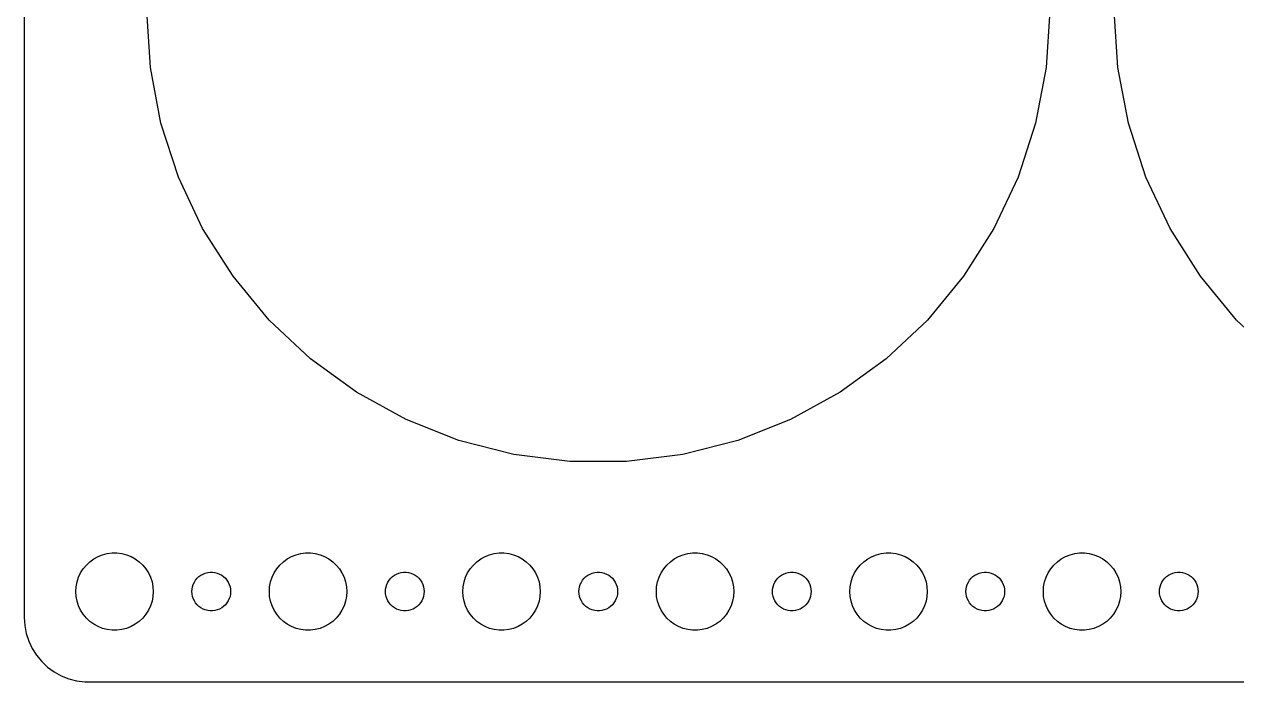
# Model space of a CAD drawing. Header units: metres. Extents: x -194 to 194, y 62 to 280.
# Drawn here: x -194.5 to -100.5, y 62 to 113 of the extents above; entities that cross this region are included whole.
import ezdxf

# ---------------------------------------------------------------- set-up
doc = ezdxf.new("R2010")
doc.units = ezdxf.units.M

msp = doc.modelspace()

# ---------------------------------------------------------------- linework, layer by layer
for p, q in [((-194.5, 161), (-194.5, 67)), ((-184.724, 109.613), (-185, 114)), ((-115, 114), (-115.276, 109.613)), ((-109.724, 109.613), (-110, 114)), ((-183.9, 105.296), (-184.724, 109.613)), ((-115.276, 109.613), (-116.1, 105.296)), ((-108.9, 105.296), (-109.724, 109.613)), ((-182.542, 101.116), (-183.9, 105.296)), ((-116.1, 105.296), (-117.458, 101.116)), ((-107.542, 101.116), (-108.9, 105.296)), ((-180.671, 97.1386), (-182.542, 101.116)), ((-117.458, 101.116), (-119.329, 97.1386)), ((-105.671, 97.1386), (-107.542, 101.116)), ((-178.316, 93.4275), (-180.671, 97.1386)), ((-119.329, 97.1386), (-121.684, 93.4275)), ((-103.316, 93.4275), (-105.671, 97.1386)), ((-175.514, 90.0409), (-178.316, 93.4275)), ((-121.684, 93.4275), (-124.486, 90.0409)), ((-100.514, 90.0409), (-103.316, 93.4275)), ((-172.31, 87.032), (-175.514, 90.0409)), ((-124.486, 90.0409), (-127.69, 87.032)), ((-97.3098, 87.032), (-100.514, 90.0409)), ((-168.754, 84.4485), (-172.31, 87.032)), ((-127.69, 87.032), (-131.246, 84.4485)), ((-164.902, 82.3311), (-168.754, 84.4485)), ((-131.246, 84.4485), (-135.098, 82.3311)), ((-160.816, 80.713), (-164.902, 82.3311)), ((-135.098, 82.3311), (-139.184, 80.713)), ((-156.558, 79.6199), (-160.816, 80.713)), ((-139.184, 80.713), (-143.442, 79.6199)), ((-152.198, 79.0691), (-156.558, 79.6199)), ((-147.802, 79.0691), (-152.198, 79.0691)), ((-143.442, 79.6199), (-147.802, 79.0691)), ((-189.412, 71.3115), (-189.107, 71.533)), ((-189.107, 71.533), (-188.777, 71.7145)), ((-188.777, 71.7145), (-188.427, 71.8532)), ((-188.427, 71.8532), (-188.062, 71.9469)), ((-188.062, 71.9469), (-187.688, 71.9941)), ((-187.688, 71.9941), (-187.312, 71.9941)), ((-187.312, 71.9941), (-186.938, 71.9469)), ((-186.938, 71.9469), (-186.573, 71.8532)), ((-186.573, 71.8532), (-186.223, 71.7145)), ((-186.223, 71.7145), (-185.893, 71.533)), ((-185.893, 71.533), (-185.588, 71.3115)), ((-174.412, 71.3115), (-174.107, 71.533)), ((-174.107, 71.533), (-173.777, 71.7145)), ((-173.777, 71.7145), (-173.427, 71.8532)), ((-173.427, 71.8532), (-173.062, 71.9469)), ((-173.062, 71.9469), (-172.688, 71.9941)), ((-172.688, 71.9941), (-172.312, 71.9941)), ((-172.312, 71.9941), (-171.938, 71.9469)), ((-171.938, 71.9469), (-171.573, 71.8532)), ((-171.573, 71.8532), (-171.223, 71.7145)), ((-171.223, 71.7145), (-170.893, 71.533)), ((-170.893, 71.533), (-170.588, 71.3115)), ((-159.412, 71.3115), (-159.107, 71.533)), ((-159.107, 71.533), (-158.777, 71.7145)), ((-158.777, 71.7145), (-158.427, 71.8532)), ((-158.427, 71.8532), (-158.062, 71.9469)), ((-158.062, 71.9469), (-157.688, 71.9941)), ((-157.688, 71.9941), (-157.312, 71.9941)), ((-157.312, 71.9941), (-156.938, 71.9469)), ((-156.938, 71.9469), (-156.573, 71.8532)), ((-156.573, 71.8532), (-156.223, 71.7145)), ((-156.223, 71.7145), (-155.893, 71.533)), ((-155.893, 71.533), (-155.588, 71.3115)), ((-144.412, 71.3115), (-144.107, 71.533)), ((-144.107, 71.533), (-143.777, 71.7145)), ((-143.777, 71.7145), (-143.427, 71.8532)), ((-143.427, 71.8532), (-143.062, 71.9469)), ((-143.062, 71.9469), (-142.688, 71.9941)), ((-142.688, 71.9941), (-142.312, 71.9941)), ((-142.312, 71.9941), (-141.938, 71.9469)), ((-141.938, 71.9469), (-141.573, 71.8532)), ((-141.573, 71.8532), (-141.223, 71.7145)), ((-141.223, 71.7145), (-140.893, 71.533)), ((-140.893, 71.533), (-140.588, 71.3115)), ((-129.412, 71.3115), (-129.107, 71.533)), ((-129.107, 71.533), (-128.777, 71.7145)), ((-128.777, 71.7145), (-128.427, 71.8532)), ((-128.427, 71.8532), (-128.062, 71.9469)), ((-128.062, 71.9469), (-127.688, 71.9941)), ((-127.688, 71.9941), (-127.312, 71.9941)), ((-127.312, 71.9941), (-126.938, 71.9469)), ((-126.938, 71.9469), (-126.573, 71.8532)), ((-126.573, 71.8532), (-126.223, 71.7145)), ((-126.223, 71.7145), (-125.893, 71.533)), ((-125.893, 71.533), (-125.588, 71.3115)), ((-114.412, 71.3115), (-114.107, 71.533)), ((-114.107, 71.533), (-113.777, 71.7145)), ((-113.777, 71.7145), (-113.427, 71.8532)), ((-113.427, 71.8532), (-113.062, 71.9469)), ((-113.062, 71.9469), (-112.688, 71.9941)), ((-112.688, 71.9941), (-112.312, 71.9941)), ((-112.312, 71.9941), (-111.938, 71.9469)), ((-111.938, 71.9469), (-111.573, 71.8532)), ((-111.573, 71.8532), (-111.223, 71.7145)), ((-111.223, 71.7145), (-110.893, 71.533)), ((-110.893, 71.533), (-110.588, 71.3115)), ((-190.129, 70.4453), (-189.927, 70.7634)), ((-189.927, 70.7634), (-189.687, 71.0536)), ((-189.687, 71.0536), (-189.412, 71.3115)), ((-185.588, 71.3115), (-185.313, 71.0536)), ((-185.313, 71.0536), (-185.073, 70.7634)), ((-185.073, 70.7634), (-184.871, 70.4453)), ((-180.281, 70.4734), (-180.094, 70.497)), ((-180.094, 70.497), (-179.906, 70.497)), ((-179.906, 70.497), (-179.719, 70.4734)), ((-175.129, 70.4453), (-174.927, 70.7634)), ((-174.927, 70.7634), (-174.687, 71.0536)), ((-174.687, 71.0536), (-174.412, 71.3115)), ((-170.588, 71.3115), (-170.313, 71.0536)), ((-170.313, 71.0536), (-170.073, 70.7634)), ((-170.073, 70.7634), (-169.871, 70.4453)), ((-165.281, 70.4734), (-165.094, 70.497)), ((-165.094, 70.497), (-164.906, 70.497)), ((-164.906, 70.497), (-164.719, 70.4734)), ((-160.129, 70.4453), (-159.927, 70.7634)), ((-159.927, 70.7634), (-159.687, 71.0536)), ((-159.687, 71.0536), (-159.412, 71.3115)), ((-155.588, 71.3115), (-155.313, 71.0536)), ((-155.313, 71.0536), (-155.073, 70.7634)), ((-155.073, 70.7634), (-154.871, 70.4453)), ((-150.281, 70.4734), (-150.094, 70.497)), ((-150.094, 70.497), (-149.906, 70.497)), ((-149.906, 70.497), (-149.719, 70.4734)), ((-145.129, 70.4453), (-144.927, 70.7634)), ((-144.927, 70.7634), (-144.687, 71.0536)), ((-144.687, 71.0536), (-144.412, 71.3115)), ((-140.588, 71.3115), (-140.313, 71.0536)), ((-140.313, 71.0536), (-140.073, 70.7634)), ((-140.073, 70.7634), (-139.871, 70.4453)), ((-135.281, 70.4734), (-135.094, 70.497)), ((-135.094, 70.497), (-134.906, 70.497)), ((-134.906, 70.497), (-134.719, 70.4734)), ((-130.129, 70.4453), (-129.927, 70.7634)), ((-129.927, 70.7634), (-129.687, 71.0536)), ((-129.687, 71.0536), (-129.412, 71.3115)), ((-125.588, 71.3115), (-125.313, 71.0536)), ((-125.313, 71.0536), (-125.073, 70.7634)), ((-125.073, 70.7634), (-124.871, 70.4453)), ((-120.281, 70.4734), (-120.094, 70.497)), ((-120.094, 70.497), (-119.906, 70.497)), ((-119.906, 70.497), (-119.719, 70.4734)), ((-115.129, 70.4453), (-114.927, 70.7634)), ((-114.927, 70.7634), (-114.687, 71.0536)), ((-114.687, 71.0536), (-114.412, 71.3115)), ((-110.588, 71.3115), (-110.313, 71.0536)), ((-110.313, 71.0536), (-110.073, 70.7634)), ((-110.073, 70.7634), (-109.871, 70.4453)), ((-105.281, 70.4734), (-105.094, 70.497)), ((-105.094, 70.497), (-104.906, 70.497)), ((-104.906, 70.497), (-104.719, 70.4734)), ((-190.476, 69.376), (-190.406, 69.7461)), ((-190.406, 69.7461), (-190.289, 70.1044)), ((-190.289, 70.1044), (-190.129, 70.4453)), ((-184.871, 70.4453), (-184.711, 70.1044)), ((-184.711, 70.1044), (-184.594, 69.7461)), ((-184.594, 69.7461), (-184.524, 69.376)), ((-181.395, 69.5522), (-181.314, 69.7226)), ((-181.314, 69.7226), (-181.214, 69.8817)), ((-181.214, 69.8817), (-181.093, 70.0268)), ((-181.093, 70.0268), (-180.956, 70.1558)), ((-180.956, 70.1558), (-180.804, 70.2665)), ((-180.804, 70.2665), (-180.639, 70.3572)), ((-180.639, 70.3572), (-180.464, 70.4266)), ((-180.464, 70.4266), (-180.281, 70.4734)), ((-179.719, 70.4734), (-179.536, 70.4266)), ((-179.536, 70.4266), (-179.361, 70.3572)), ((-179.361, 70.3572), (-179.196, 70.2665)), ((-179.196, 70.2665), (-179.044, 70.1558)), ((-179.044, 70.1558), (-178.907, 70.0268)), ((-178.907, 70.0268), (-178.786, 69.8817)), ((-178.786, 69.8817), (-178.686, 69.7226)), ((-178.686, 69.7226), (-178.605, 69.5522)), ((-175.476, 69.376), (-175.406, 69.7461)), ((-175.406, 69.7461), (-175.289, 70.1044)), ((-175.289, 70.1044), (-175.129, 70.4453)), ((-169.871, 70.4453), (-169.711, 70.1044)), ((-169.711, 70.1044), (-169.594, 69.7461)), ((-169.594, 69.7461), (-169.524, 69.376)), ((-166.395, 69.5522), (-166.314, 69.7226)), ((-166.314, 69.7226), (-166.214, 69.8817)), ((-166.214, 69.8817), (-166.093, 70.0268)), ((-166.093, 70.0268), (-165.956, 70.1558)), ((-165.956, 70.1558), (-165.804, 70.2665)), ((-165.804, 70.2665), (-165.639, 70.3572)), ((-165.639, 70.3572), (-165.464, 70.4266)), ((-165.464, 70.4266), (-165.281, 70.4734)), ((-164.719, 70.4734), (-164.536, 70.4266)), ((-164.536, 70.4266), (-164.361, 70.3572)), ((-164.361, 70.3572), (-164.196, 70.2665)), ((-164.196, 70.2665), (-164.044, 70.1558)), ((-164.044, 70.1558), (-163.907, 70.0268)), ((-163.907, 70.0268), (-163.786, 69.8817)), ((-163.786, 69.8817), (-163.686, 69.7226)), ((-163.686, 69.7226), (-163.605, 69.5522)), ((-160.476, 69.376), (-160.406, 69.7461)), ((-160.406, 69.7461), (-160.289, 70.1044)), ((-160.289, 70.1044), (-160.129, 70.4453)), ((-154.871, 70.4453), (-154.711, 70.1044)), ((-154.711, 70.1044), (-154.594, 69.7461)), ((-154.594, 69.7461), (-154.524, 69.376)), ((-151.395, 69.5522), (-151.314, 69.7226)), ((-151.314, 69.7226), (-151.214, 69.8817)), ((-151.214, 69.8817), (-151.093, 70.0268)), ((-151.093, 70.0268), (-150.956, 70.1558)), ((-150.956, 70.1558), (-150.804, 70.2665)), ((-150.804, 70.2665), (-150.639, 70.3572)), ((-150.639, 70.3572), (-150.464, 70.4266)), ((-150.464, 70.4266), (-150.281, 70.4734)), ((-149.719, 70.4734), (-149.536, 70.4266)), ((-149.536, 70.4266), (-149.361, 70.3572)), ((-149.361, 70.3572), (-149.196, 70.2665)), ((-149.196, 70.2665), (-149.044, 70.1558)), ((-149.044, 70.1558), (-148.907, 70.0268)), ((-148.907, 70.0268), (-148.786, 69.8817)), ((-148.786, 69.8817), (-148.686, 69.7226)), ((-148.686, 69.7226), (-148.605, 69.5522)), ((-145.476, 69.376), (-145.406, 69.7461)), ((-145.406, 69.7461), (-145.289, 70.1044)), ((-145.289, 70.1044), (-145.129, 70.4453)), ((-139.871, 70.4453), (-139.711, 70.1044)), ((-139.711, 70.1044), (-139.594, 69.7461)), ((-139.594, 69.7461), (-139.524, 69.376)), ((-136.395, 69.5522), (-136.314, 69.7226)), ((-136.314, 69.7226), (-136.214, 69.8817)), ((-136.214, 69.8817), (-136.093, 70.0268)), ((-136.093, 70.0268), (-135.956, 70.1558)), ((-135.956, 70.1558), (-135.804, 70.2665)), ((-135.804, 70.2665), (-135.639, 70.3572)), ((-135.639, 70.3572), (-135.464, 70.4266)), ((-135.464, 70.4266), (-135.281, 70.4734)), ((-134.719, 70.4734), (-134.536, 70.4266)), ((-134.536, 70.4266), (-134.361, 70.3572)), ((-134.361, 70.3572), (-134.196, 70.2665)), ((-134.196, 70.2665), (-134.044, 70.1558)), ((-134.044, 70.1558), (-133.907, 70.0268)), ((-133.907, 70.0268), (-133.786, 69.8817)), ((-133.786, 69.8817), (-133.686, 69.7226)), ((-133.686, 69.7226), (-133.605, 69.5522)), ((-130.476, 69.376), (-130.406, 69.7461)), ((-130.406, 69.7461), (-130.289, 70.1044)), ((-130.289, 70.1044), (-130.129, 70.4453)), ((-124.871, 70.4453), (-124.711, 70.1044)), ((-124.711, 70.1044), (-124.594, 69.7461)), ((-124.594, 69.7461), (-124.524, 69.376)), ((-121.395, 69.5522), (-121.314, 69.7226)), ((-121.314, 69.7226), (-121.214, 69.8817)), ((-121.214, 69.8817), (-121.093, 70.0268)), ((-121.093, 70.0268), (-120.956, 70.1558)), ((-120.956, 70.1558), (-120.804, 70.2665)), ((-120.804, 70.2665), (-120.639, 70.3572)), ((-120.639, 70.3572), (-120.464, 70.4266)), ((-120.464, 70.4266), (-120.281, 70.4734)), ((-119.719, 70.4734), (-119.536, 70.4266)), ((-119.536, 70.4266), (-119.361, 70.3572)), ((-119.361, 70.3572), (-119.196, 70.2665)), ((-119.196, 70.2665), (-119.044, 70.1558)), ((-119.044, 70.1558), (-118.907, 70.0268)), ((-118.907, 70.0268), (-118.786, 69.8817)), ((-118.786, 69.8817), (-118.686, 69.7226)), ((-118.686, 69.7226), (-118.605, 69.5522)), ((-115.476, 69.376), (-115.406, 69.7461)), ((-115.406, 69.7461), (-115.289, 70.1044)), ((-115.289, 70.1044), (-115.129, 70.4453)), ((-109.871, 70.4453), (-109.711, 70.1044)), ((-109.711, 70.1044), (-109.594, 69.7461)), ((-109.594, 69.7461), (-109.524, 69.376)), ((-106.395, 69.5522), (-106.314, 69.7226)), ((-106.314, 69.7226), (-106.214, 69.8817)), ((-106.214, 69.8817), (-106.093, 70.0268)), ((-106.093, 70.0268), (-105.956, 70.1558)), ((-105.956, 70.1558), (-105.804, 70.2665)), ((-105.804, 70.2665), (-105.639, 70.3572)), ((-105.639, 70.3572), (-105.464, 70.4266)), ((-105.464, 70.4266), (-105.281, 70.4734)), ((-104.719, 70.4734), (-104.536, 70.4266)), ((-104.536, 70.4266), (-104.361, 70.3572)), ((-104.361, 70.3572), (-104.196, 70.2665)), ((-104.196, 70.2665), (-104.044, 70.1558)), ((-104.044, 70.1558), (-103.907, 70.0268)), ((-103.907, 70.0268), (-103.786, 69.8817)), ((-103.786, 69.8817), (-103.686, 69.7226)), ((-103.686, 69.7226), (-103.605, 69.5522)), ((-190.5, 69), (-190.476, 69.376)), ((-190.476, 68.624), (-190.5, 69)), ((-190.406, 68.2539), (-190.476, 68.624)), ((-184.524, 68.624), (-184.594, 68.2539)), ((-184.524, 69.376), (-184.5, 69)), ((-184.5, 69), (-184.524, 68.624)), ((-181.5, 69), (-181.488, 69.188)), ((-181.488, 68.812), (-181.5, 69)), ((-181.488, 69.188), (-181.453, 69.373)), ((-181.453, 68.627), (-181.488, 68.812)), ((-181.453, 69.373), (-181.395, 69.5522)), ((-181.395, 68.4478), (-181.453, 68.627)), ((-178.605, 69.5522), (-178.547, 69.373)), ((-178.547, 68.627), (-178.605, 68.4478)), ((-178.547, 69.373), (-178.512, 69.188)), ((-178.512, 68.812), (-178.547, 68.627)), ((-178.512, 69.188), (-178.5, 69)), ((-178.5, 69), (-178.512, 68.812)), ((-175.5, 69), (-175.476, 69.376)), ((-175.476, 68.624), (-175.5, 69)), ((-175.406, 68.2539), (-175.476, 68.624)), ((-169.524, 68.624), (-169.594, 68.2539)), ((-169.524, 69.376), (-169.5, 69)), ((-169.5, 69), (-169.524, 68.624)), ((-166.5, 69), (-166.488, 69.188)), ((-166.488, 68.812), (-166.5, 69)), ((-166.488, 69.188), (-166.453, 69.373)), ((-166.453, 68.627), (-166.488, 68.812)), ((-166.453, 69.373), (-166.395, 69.5522)), ((-166.395, 68.4478), (-166.453, 68.627)), ((-163.605, 69.5522), (-163.547, 69.373)), ((-163.547, 68.627), (-163.605, 68.4478)), ((-163.547, 69.373), (-163.512, 69.188)), ((-163.512, 68.812), (-163.547, 68.627)), ((-163.512, 69.188), (-163.5, 69)), ((-163.5, 69), (-163.512, 68.812)), ((-160.5, 69), (-160.476, 69.376)), ((-160.476, 68.624), (-160.5, 69)), ((-160.406, 68.2539), (-160.476, 68.624)), ((-154.524, 68.624), (-154.594, 68.2539)), ((-154.524, 69.376), (-154.5, 69)), ((-154.5, 69), (-154.524, 68.624)), ((-151.5, 69), (-151.488, 69.188)), ((-151.488, 68.812), (-151.5, 69)), ((-151.488, 69.188), (-151.453, 69.373)), ((-151.453, 68.627), (-151.488, 68.812)), ((-151.453, 69.373), (-151.395, 69.5522)), ((-151.395, 68.4478), (-151.453, 68.627)), ((-148.605, 69.5522), (-148.547, 69.373)), ((-148.547, 68.627), (-148.605, 68.4478)), ((-148.547, 69.373), (-148.512, 69.188)), ((-148.512, 68.812), (-148.547, 68.627)), ((-148.512, 69.188), (-148.5, 69)), ((-148.5, 69), (-148.512, 68.812)), ((-145.5, 69), (-145.476, 69.376)), ((-145.476, 68.624), (-145.5, 69)), ((-145.406, 68.2539), (-145.476, 68.624)), ((-139.524, 68.624), (-139.594, 68.2539)), ((-139.524, 69.376), (-139.5, 69)), ((-139.5, 69), (-139.524, 68.624)), ((-136.5, 69), (-136.488, 69.188)), ((-136.488, 68.812), (-136.5, 69)), ((-136.488, 69.188), (-136.453, 69.373)), ((-136.453, 68.627), (-136.488, 68.812)), ((-136.453, 69.373), (-136.395, 69.5522)), ((-136.395, 68.4478), (-136.453, 68.627)), ((-133.605, 69.5522), (-133.547, 69.373)), ((-133.547, 68.627), (-133.605, 68.4478)), ((-133.547, 69.373), (-133.512, 69.188)), ((-133.512, 68.812), (-133.547, 68.627)), ((-133.512, 69.188), (-133.5, 69)), ((-133.5, 69), (-133.512, 68.812)), ((-130.5, 69), (-130.476, 69.376)), ((-130.476, 68.624), (-130.5, 69)), ((-130.406, 68.2539), (-130.476, 68.624)), ((-124.524, 68.624), (-124.594, 68.2539)), ((-124.524, 69.376), (-124.5, 69)), ((-124.5, 69), (-124.524, 68.624)), ((-121.5, 69), (-121.488, 69.188)), ((-121.488, 68.812), (-121.5, 69)), ((-121.488, 69.188), (-121.453, 69.373)), ((-121.453, 68.627), (-121.488, 68.812)), ((-121.453, 69.373), (-121.395, 69.5522)), ((-121.395, 68.4478), (-121.453, 68.627)), ((-118.605, 69.5522), (-118.547, 69.373)), ((-118.547, 68.627), (-118.605, 68.4478)), ((-118.547, 69.373), (-118.512, 69.188)), ((-118.512, 68.812), (-118.547, 68.627)), ((-118.512, 69.188), (-118.5, 69)), ((-118.5, 69), (-118.512, 68.812)), ((-115.5, 69), (-115.476, 69.376)), ((-115.476, 68.624), (-115.5, 69)), ((-115.406, 68.2539), (-115.476, 68.624)), ((-109.524, 68.624), (-109.594, 68.2539)), ((-109.524, 69.376), (-109.5, 69)), ((-109.5, 69), (-109.524, 68.624)), ((-106.5, 69), (-106.488, 69.188)), ((-106.488, 68.812), (-106.5, 69)), ((-106.488, 69.188), (-106.453, 69.373)), ((-106.453, 68.627), (-106.488, 68.812)), ((-106.453, 69.373), (-106.395, 69.5522)), ((-106.395, 68.4478), (-106.453, 68.627)), ((-103.605, 69.5522), (-103.547, 69.373)), ((-103.547, 68.627), (-103.605, 68.4478)), ((-103.547, 69.373), (-103.512, 69.188)), ((-103.512, 68.812), (-103.547, 68.627)), ((-103.512, 69.188), (-103.5, 69)), ((-103.5, 69), (-103.512, 68.812)), ((-190.289, 67.8956), (-190.406, 68.2539)), ((-190.129, 67.5547), (-190.289, 67.8956)), ((-184.711, 67.8956), (-184.871, 67.5547)), ((-184.594, 68.2539), (-184.711, 67.8956)), ((-181.314, 68.2774), (-181.395, 68.4478)), ((-181.214, 68.1183), (-181.314, 68.2774)), ((-181.093, 67.9732), (-181.214, 68.1183)), ((-180.956, 67.8442), (-181.093, 67.9732)), ((-180.804, 67.7335), (-180.956, 67.8442)), ((-180.639, 67.6428), (-180.804, 67.7335)), ((-179.196, 67.7335), (-179.361, 67.6428)), ((-179.044, 67.8442), (-179.196, 67.7335)), ((-178.907, 67.9732), (-179.044, 67.8442)), ((-178.786, 68.1183), (-178.907, 67.9732)), ((-178.686, 68.2774), (-178.786, 68.1183)), ((-178.605, 68.4478), (-178.686, 68.2774)), ((-175.289, 67.8956), (-175.406, 68.2539)), ((-175.129, 67.5547), (-175.289, 67.8956)), ((-169.711, 67.8956), (-169.871, 67.5547)), ((-169.594, 68.2539), (-169.711, 67.8956)), ((-166.314, 68.2774), (-166.395, 68.4478)), ((-166.214, 68.1183), (-166.314, 68.2774)), ((-166.093, 67.9732), (-166.214, 68.1183)), ((-165.956, 67.8442), (-166.093, 67.9732)), ((-165.804, 67.7335), (-165.956, 67.8442)), ((-165.639, 67.6428), (-165.804, 67.7335)), ((-164.196, 67.7335), (-164.361, 67.6428)), ((-164.044, 67.8442), (-164.196, 67.7335)), ((-163.907, 67.9732), (-164.044, 67.8442)), ((-163.786, 68.1183), (-163.907, 67.9732)), ((-163.686, 68.2774), (-163.786, 68.1183)), ((-163.605, 68.4478), (-163.686, 68.2774)), ((-160.289, 67.8956), (-160.406, 68.2539)), ((-160.129, 67.5547), (-160.289, 67.8956)), ((-154.711, 67.8956), (-154.871, 67.5547)), ((-154.594, 68.2539), (-154.711, 67.8956)), ((-151.314, 68.2774), (-151.395, 68.4478)), ((-151.214, 68.1183), (-151.314, 68.2774)), ((-151.093, 67.9732), (-151.214, 68.1183)), ((-150.956, 67.8442), (-151.093, 67.9732)), ((-150.804, 67.7335), (-150.956, 67.8442)), ((-150.639, 67.6428), (-150.804, 67.7335)), ((-149.196, 67.7335), (-149.361, 67.6428)), ((-149.044, 67.8442), (-149.196, 67.7335)), ((-148.907, 67.9732), (-149.044, 67.8442)), ((-148.786, 68.1183), (-148.907, 67.9732)), ((-148.686, 68.2774), (-148.786, 68.1183)), ((-148.605, 68.4478), (-148.686, 68.2774)), ((-145.289, 67.8956), (-145.406, 68.2539)), ((-145.129, 67.5547), (-145.289, 67.8956)), ((-139.711, 67.8956), (-139.871, 67.5547)), ((-139.594, 68.2539), (-139.711, 67.8956)), ((-136.314, 68.2774), (-136.395, 68.4478)), ((-136.214, 68.1183), (-136.314, 68.2774)), ((-136.093, 67.9732), (-136.214, 68.1183)), ((-135.956, 67.8442), (-136.093, 67.9732)), ((-135.804, 67.7335), (-135.956, 67.8442)), ((-135.639, 67.6428), (-135.804, 67.7335)), ((-134.196, 67.7335), (-134.361, 67.6428)), ((-134.044, 67.8442), (-134.196, 67.7335)), ((-133.907, 67.9732), (-134.044, 67.8442)), ((-133.786, 68.1183), (-133.907, 67.9732)), ((-133.686, 68.2774), (-133.786, 68.1183)), ((-133.605, 68.4478), (-133.686, 68.2774)), ((-130.289, 67.8956), (-130.406, 68.2539)), ((-130.129, 67.5547), (-130.289, 67.8956)), ((-124.711, 67.8956), (-124.871, 67.5547)), ((-124.594, 68.2539), (-124.711, 67.8956)), ((-121.314, 68.2774), (-121.395, 68.4478)), ((-121.214, 68.1183), (-121.314, 68.2774)), ((-121.093, 67.9732), (-121.214, 68.1183)), ((-120.956, 67.8442), (-121.093, 67.9732)), ((-120.804, 67.7335), (-120.956, 67.8442)), ((-120.639, 67.6428), (-120.804, 67.7335)), ((-119.196, 67.7335), (-119.361, 67.6428)), ((-119.044, 67.8442), (-119.196, 67.7335)), ((-118.907, 67.9732), (-119.044, 67.8442)), ((-118.786, 68.1183), (-118.907, 67.9732)), ((-118.686, 68.2774), (-118.786, 68.1183)), ((-118.605, 68.4478), (-118.686, 68.2774)), ((-115.289, 67.8956), (-115.406, 68.2539)), ((-115.129, 67.5547), (-115.289, 67.8956)), ((-109.711, 67.8956), (-109.871, 67.5547)), ((-109.594, 68.2539), (-109.711, 67.8956)), ((-106.314, 68.2774), (-106.395, 68.4478)), ((-106.214, 68.1183), (-106.314, 68.2774)), ((-106.093, 67.9732), (-106.214, 68.1183)), ((-105.956, 67.8442), (-106.093, 67.9732)), ((-105.804, 67.7335), (-105.956, 67.8442)), ((-105.639, 67.6428), (-105.804, 67.7335)), ((-104.196, 67.7335), (-104.361, 67.6428)), ((-104.044, 67.8442), (-104.196, 67.7335)), ((-103.907, 67.9732), (-104.044, 67.8442)), ((-103.786, 68.1183), (-103.907, 67.9732)), ((-103.686, 68.2774), (-103.786, 68.1183)), ((-103.605, 68.4478), (-103.686, 68.2774)), ((-194.5, 67), (-194.461, 66.3733)), ((-189.927, 67.2366), (-190.129, 67.5547)), ((-189.687, 66.9464), (-189.927, 67.2366)), ((-189.412, 66.6885), (-189.687, 66.9464)), ((-185.313, 66.9464), (-185.588, 66.6885)), ((-185.073, 67.2366), (-185.313, 66.9464)), ((-184.871, 67.5547), (-185.073, 67.2366)), ((-180.464, 67.5734), (-180.639, 67.6428)), ((-180.281, 67.5266), (-180.464, 67.5734)), ((-180.094, 67.503), (-180.281, 67.5266)), ((-179.906, 67.503), (-180.094, 67.503)), ((-179.719, 67.5266), (-179.906, 67.503)), ((-179.536, 67.5734), (-179.719, 67.5266)), ((-179.361, 67.6428), (-179.536, 67.5734)), ((-174.927, 67.2366), (-175.129, 67.5547)), ((-174.687, 66.9464), (-174.927, 67.2366)), ((-174.412, 66.6885), (-174.687, 66.9464)), ((-170.313, 66.9464), (-170.588, 66.6885)), ((-170.073, 67.2366), (-170.313, 66.9464)), ((-169.871, 67.5547), (-170.073, 67.2366)), ((-165.464, 67.5734), (-165.639, 67.6428)), ((-165.281, 67.5266), (-165.464, 67.5734)), ((-165.094, 67.503), (-165.281, 67.5266)), ((-164.906, 67.503), (-165.094, 67.503)), ((-164.719, 67.5266), (-164.906, 67.503)), ((-164.536, 67.5734), (-164.719, 67.5266)), ((-164.361, 67.6428), (-164.536, 67.5734)), ((-159.927, 67.2366), (-160.129, 67.5547)), ((-159.687, 66.9464), (-159.927, 67.2366)), ((-159.412, 66.6885), (-159.687, 66.9464)), ((-155.313, 66.9464), (-155.588, 66.6885)), ((-155.073, 67.2366), (-155.313, 66.9464)), ((-154.871, 67.5547), (-155.073, 67.2366)), ((-150.464, 67.5734), (-150.639, 67.6428)), ((-150.281, 67.5266), (-150.464, 67.5734)), ((-150.094, 67.503), (-150.281, 67.5266)), ((-149.906, 67.503), (-150.094, 67.503)), ((-149.719, 67.5266), (-149.906, 67.503)), ((-149.536, 67.5734), (-149.719, 67.5266)), ((-149.361, 67.6428), (-149.536, 67.5734)), ((-144.927, 67.2366), (-145.129, 67.5547)), ((-144.687, 66.9464), (-144.927, 67.2366)), ((-144.412, 66.6885), (-144.687, 66.9464)), ((-140.313, 66.9464), (-140.588, 66.6885)), ((-140.073, 67.2366), (-140.313, 66.9464)), ((-139.871, 67.5547), (-140.073, 67.2366)), ((-135.464, 67.5734), (-135.639, 67.6428)), ((-135.281, 67.5266), (-135.464, 67.5734)), ((-135.094, 67.503), (-135.281, 67.5266)), ((-134.906, 67.503), (-135.094, 67.503)), ((-134.719, 67.5266), (-134.906, 67.503)), ((-134.536, 67.5734), (-134.719, 67.5266)), ((-134.361, 67.6428), (-134.536, 67.5734)), ((-129.927, 67.2366), (-130.129, 67.5547)), ((-129.687, 66.9464), (-129.927, 67.2366)), ((-129.412, 66.6885), (-129.687, 66.9464)), ((-125.313, 66.9464), (-125.588, 66.6885)), ((-125.073, 67.2366), (-125.313, 66.9464)), ((-124.871, 67.5547), (-125.073, 67.2366)), ((-120.464, 67.5734), (-120.639, 67.6428)), ((-120.281, 67.5266), (-120.464, 67.5734)), ((-120.094, 67.503), (-120.281, 67.5266)), ((-119.906, 67.503), (-120.094, 67.503)), ((-119.719, 67.5266), (-119.906, 67.503)), ((-119.536, 67.5734), (-119.719, 67.5266)), ((-119.361, 67.6428), (-119.536, 67.5734)), ((-114.927, 67.2366), (-115.129, 67.5547)), ((-114.687, 66.9464), (-114.927, 67.2366)), ((-114.412, 66.6885), (-114.687, 66.9464)), ((-110.313, 66.9464), (-110.588, 66.6885)), ((-110.073, 67.2366), (-110.313, 66.9464)), ((-109.871, 67.5547), (-110.073, 67.2366)), ((-105.464, 67.5734), (-105.639, 67.6428)), ((-105.281, 67.5266), (-105.464, 67.5734)), ((-105.094, 67.503), (-105.281, 67.5266)), ((-104.906, 67.503), (-105.094, 67.503)), ((-104.719, 67.5266), (-104.906, 67.503)), ((-104.536, 67.5734), (-104.719, 67.5266)), ((-104.361, 67.6428), (-104.536, 67.5734)), ((-194.461, 66.3733), (-194.343, 65.7566)), ((-189.107, 66.467), (-189.412, 66.6885)), ((-188.777, 66.2855), (-189.107, 66.467)), ((-188.427, 66.1468), (-188.777, 66.2855)), ((-188.062, 66.0531), (-188.427, 66.1468)), ((-187.688, 66.0059), (-188.062, 66.0531)), ((-187.312, 66.0059), (-187.688, 66.0059)), ((-186.938, 66.0531), (-187.312, 66.0059)), ((-186.573, 66.1468), (-186.938, 66.0531)), ((-186.223, 66.2855), (-186.573, 66.1468)), ((-185.893, 66.467), (-186.223, 66.2855)), ((-185.588, 66.6885), (-185.893, 66.467)), ((-174.107, 66.467), (-174.412, 66.6885)), ((-173.777, 66.2855), (-174.107, 66.467)), ((-173.427, 66.1468), (-173.777, 66.2855)), ((-173.062, 66.0531), (-173.427, 66.1468)), ((-172.688, 66.0059), (-173.062, 66.0531)), ((-172.312, 66.0059), (-172.688, 66.0059)), ((-171.938, 66.0531), (-172.312, 66.0059)), ((-171.573, 66.1468), (-171.938, 66.0531)), ((-171.223, 66.2855), (-171.573, 66.1468)), ((-170.893, 66.467), (-171.223, 66.2855)), ((-170.588, 66.6885), (-170.893, 66.467)), ((-159.107, 66.467), (-159.412, 66.6885)), ((-158.777, 66.2855), (-159.107, 66.467)), ((-158.427, 66.1468), (-158.777, 66.2855)), ((-158.062, 66.0531), (-158.427, 66.1468)), ((-157.688, 66.0059), (-158.062, 66.0531)), ((-157.312, 66.0059), (-157.688, 66.0059)), ((-156.938, 66.0531), (-157.312, 66.0059)), ((-156.573, 66.1468), (-156.938, 66.0531)), ((-156.223, 66.2855), (-156.573, 66.1468)), ((-155.893, 66.467), (-156.223, 66.2855)), ((-155.588, 66.6885), (-155.893, 66.467)), ((-144.107, 66.467), (-144.412, 66.6885)), ((-143.777, 66.2855), (-144.107, 66.467)), ((-143.427, 66.1468), (-143.777, 66.2855)), ((-143.062, 66.0531), (-143.427, 66.1468)), ((-142.688, 66.0059), (-143.062, 66.0531)), ((-142.312, 66.0059), (-142.688, 66.0059)), ((-141.938, 66.0531), (-142.312, 66.0059)), ((-141.573, 66.1468), (-141.938, 66.0531)), ((-141.223, 66.2855), (-141.573, 66.1468)), ((-140.893, 66.467), (-141.223, 66.2855)), ((-140.588, 66.6885), (-140.893, 66.467)), ((-129.107, 66.467), (-129.412, 66.6885)), ((-128.777, 66.2855), (-129.107, 66.467)), ((-128.427, 66.1468), (-128.777, 66.2855)), ((-128.062, 66.0531), (-128.427, 66.1468)), ((-127.688, 66.0059), (-128.062, 66.0531)), ((-127.312, 66.0059), (-127.688, 66.0059)), ((-126.938, 66.0531), (-127.312, 66.0059)), ((-126.573, 66.1468), (-126.938, 66.0531)), ((-126.223, 66.2855), (-126.573, 66.1468)), ((-125.893, 66.467), (-126.223, 66.2855)), ((-125.588, 66.6885), (-125.893, 66.467)), ((-114.107, 66.467), (-114.412, 66.6885)), ((-113.777, 66.2855), (-114.107, 66.467)), ((-113.427, 66.1468), (-113.777, 66.2855)), ((-113.062, 66.0531), (-113.427, 66.1468)), ((-112.688, 66.0059), (-113.062, 66.0531)), ((-112.312, 66.0059), (-112.688, 66.0059)), ((-111.938, 66.0531), (-112.312, 66.0059)), ((-111.573, 66.1468), (-111.938, 66.0531)), ((-111.223, 66.2855), (-111.573, 66.1468)), ((-110.893, 66.467), (-111.223, 66.2855)), ((-110.588, 66.6885), (-110.893, 66.467)), ((-194.343, 65.7566), (-194.149, 65.1594)), ((-194.149, 65.1594), (-193.882, 64.5912)), ((-193.882, 64.5912), (-193.545, 64.0611)), ((-193.545, 64.0611), (-193.145, 63.5773)), ((-193.145, 63.5773), (-192.687, 63.1474)), ((-192.687, 63.1474), (-192.179, 62.7784)), ((-192.179, 62.7784), (-191.629, 62.4759)), ((-191.629, 62.4759), (-191.045, 62.2447)), ((-191.045, 62.2447), (-190.437, 62.0886)), ((-190.437, 62.0886), (-189.814, 62.0099)), ((-189.814, 62.0099), (189.814, 62.0099))]:
    msp.add_line(p, q)

doc.saveas('drawing.dxf')
